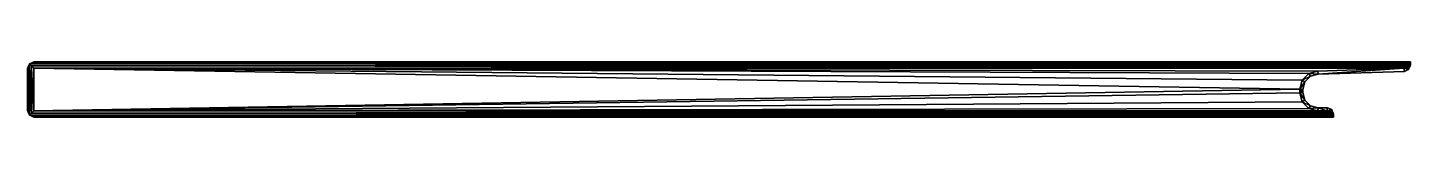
# Model space of a CAD drawing. Header units: centimetres. Extents: x -22.5 to 22.5, y -1.8 to 0.
import ezdxf

# ---------------------------------------------------------------- set-up
doc = ezdxf.new("R2010")
doc.units = ezdxf.units.CM
doc.header["$MEASUREMENT"] = 0
doc.layers.add('CAB_DOOR_FRAMES', color=32, linetype='Continuous')
doc.layers.add('CAB_DOORS', color=31, linetype='Continuous')

msp = doc.modelspace()

# ---------------------------------------------------------------- meshes
at = {"layer": 'CAB_DOOR_FRAMES'}
mesh = msp.add_polyface(dxfattribs=at)
corners = [(22.4, -0.088, 66.261), (22.4, -0.088, 0.039), (22.386, -0.123, 66.285), (22.386, -0.123, 0.015), (22.366, -0.172, 0.006), (22.366, -0.172, 66.294), (19.485, -0.3, 66.3), (22.285, -0.208, 66.3), (19.485, -0.3), (22.285, -0.208), (19.198, -0.377, 66.3), (19.198, -0.377), (22.304, -0.2, 66.3), (22.304, -0.2), (18.977, -0.598, 66.3), (18.977, -0.598), (18.9, -0.887, 66.3), (18.9, -0.887), (18.9, -1.013, 66.3), (18.9, -1.013), (18.977, -1.302, 66.3), (18.977, -1.302), (19.198, -1.523, 66.3), (19.198, -1.523), (19.487, -1.6, 66.3), (19.487, -1.6), (19.78, -1.6, 66.3), (19.78, -1.6), (22.4, -0.059, 66.241), (22.4, -0.059, 0.059), (22.4, -0.015, 0.123), (22.4, -0.015, 66.177), (22.4, 0, 0.2), (22.4, 0, 66.1), (19.865, -1.635, 0.007), (19.865, -1.635, 66.293), (19.882, -1.677, 66.285), (19.882, -1.677, 0.015), (19.9, -1.72, 0.044), (19.9, -1.72, 66.256), (19.9, -1.741, 66.241), (19.9, -1.741, 0.059), (19.9, -1.785, 0.123), (19.9, -1.785, 66.177), (19.9, -1.8, 0.2), (19.9, -1.8, 66.1), (22.5, -0.015, 66.177), (22.5, -0.059, 66.241), (22.5, -0.108, 66.274), (22.494, -0.123, 66.285), (22.463, -0.2, 66.3), (22.444, -0.246, 66.3), (22.308, -0.308, 66.3), (19.5, -0.4, 66.3), (19.25, -0.467, 66.3), (19.067, -0.65, 66.3), (19, -0.9, 66.3), (19, -1, 66.3), (19.067, -1.25, 66.3), (19.25, -1.433, 66.3), (19.5, -1.5, 66.3), (19.8, -1.5, 66.3), (19.941, -1.559, 66.3), (19.959, -1.6, 66.3), (19.99, -1.677, 66.285), (20, -1.7, 66.269), (20, -1.741, 66.241), (20, -1.785, 66.177), (20, -1.8, 66.1), (22.5, 0, 66.1), (22.5, -0.015, 0.123), (22.5, 0, 0.2), (19.959, -1.6), (19.99, -1.677, 0.015), (22.5, -0.059, 0.059), (22.5, -0.108, 0.026), (22.494, -0.123, 0.015), (22.463, -0.2), (20, -1.7, 0.031), (20, -1.741, 0.059), (20, -1.785, 0.123), (20, -1.8, 0.2), (22.444, -0.246), (22.308, -0.308), (19.5, -0.4), (19.25, -0.467), (19.067, -0.65), (19, -0.9), (19, -1), (19.067, -1.25), (19.25, -1.433), (19.5, -1.5), (19.8, -1.5), (19.941, -1.559)]
mesh.append_faces([[corners[k] for k in face] for face in [(8, 7, 9), (11, 6, 8), (15, 10, 11), (17, 14, 15), (19, 16, 17), (21, 18, 19), (23, 20, 21), (25, 22, 23), (27, 24, 25), (32, 31, 33), (27, 35, 26), (43, 44, 45), (46, 28, 47), (49, 0, 2), (50, 5, 12), (64, 35, 36), (66, 39, 40), (66, 43, 67), (67, 45, 68), (69, 31, 46), (70, 32, 71), (74, 30, 70), (80, 41, 79), (81, 42, 80), (81, 67, 68), (45, 81, 68), (82, 52, 83), (83, 53, 84), (84, 54, 85), (85, 55, 86), (86, 56, 87), (87, 57, 88), (88, 58, 89), (89, 59, 90), (90, 60, 91), (91, 61, 92), (92, 62, 93), (32, 69, 71), (46, 71, 69)]], dxfattribs={"vtx0": -1})
mesh.append_faces([[corners[k] for k in face] for face in [(4, 2, 3), (9, 12, 13), (1, 28, 29), (29, 28, 30), (38, 36, 37), (42, 40, 41), (47, 0, 48), (48, 0, 49), (49, 5, 50), (52, 7, 53), (57, 18, 58), (58, 20, 59), (26, 60, 24), (63, 35, 64), (64, 39, 65), (65, 39, 66), (76, 1, 75), (79, 38, 78), (75, 49, 76), (77, 50, 82), (78, 66, 79), (79, 66, 80), (93, 63, 72), (70, 47, 74), (13, 82, 9), (8, 84, 11), (11, 85, 15), (88, 17, 87), (19, 89, 21), (25, 91, 27)]], dxfattribs={"vtx0": -1, "vtx1": -1})
mesh.append_faces([[corners[k] for k in face] for face in [(2, 1, 3), (12, 4, 13), (30, 28, 31), (36, 34, 37), (40, 38, 41), (42, 43, 40), (51, 12, 7), (53, 6, 10), (54, 10, 14), (55, 14, 16), (56, 16, 18), (59, 20, 22), (60, 22, 24), (26, 61, 60), (26, 62, 61), (34, 72, 73), (1, 74, 75), (4, 76, 77), (38, 73, 78), (76, 49, 50), (80, 66, 67), (64, 78, 73), (63, 73, 72), (47, 75, 74), (70, 46, 47), (9, 83, 84), (15, 85, 86), (17, 86, 87), (88, 19, 17), (21, 89, 90), (23, 90, 91), (27, 92, 93)]], dxfattribs={"vtx0": -1, "vtx2": -1})
mesh.append_faces([[corners[k] for k in face] for face in [(0, 1, 2), (6, 7, 8), (10, 6, 11), (5, 4, 12), (14, 10, 15), (16, 14, 17), (18, 16, 19), (20, 18, 21), (22, 20, 23), (24, 22, 25), (26, 24, 27), (0, 28, 1), (34, 35, 27), (35, 34, 36), (39, 38, 40), (31, 28, 46), (28, 0, 47), (2, 5, 49), (50, 12, 51), (26, 35, 63), (36, 39, 64), (40, 43, 66), (43, 45, 67), (33, 31, 69), (30, 32, 70), (27, 72, 34), (37, 34, 73), (29, 30, 74), (29, 74, 1), (3, 76, 4), (13, 4, 77), (37, 73, 38), (42, 41, 80), (44, 42, 81), (48, 49, 75), (65, 66, 78), (44, 81, 45), (51, 52, 82), (52, 53, 83), (53, 54, 84), (54, 55, 85), (55, 56, 86), (56, 57, 87), (57, 58, 88), (58, 59, 89), (59, 60, 90), (60, 61, 91), (61, 62, 92), (65, 78, 64), (33, 69, 32), (48, 75, 47), (72, 27, 93)]], dxfattribs={"vtx1": -1})
mesh.append_faces([[corners[k] for k in face] for face in [(32, 30, 31), (42, 44, 43), (52, 51, 7), (7, 6, 53), (57, 56, 18), (18, 20, 58), (60, 59, 22), (56, 55, 16), (55, 54, 14), (54, 53, 10), (77, 76, 50), (81, 80, 67), (63, 64, 73), (70, 71, 46), (82, 83, 9), (8, 9, 84), (84, 85, 11), (88, 89, 19), (25, 23, 91), (91, 92, 27), (23, 21, 90), (17, 15, 86)]], dxfattribs={"vtx1": -1, "vtx2": -1})
mesh.append_faces([[corners[k] for k in face] for face in [(4, 5, 2), (9, 7, 12), (38, 39, 36), (26, 63, 62), (76, 3, 1), (79, 41, 38), (50, 51, 82), (93, 62, 63), (13, 77, 82)]], dxfattribs={"vtx2": -1})
at = {"layer": 'CAB_DOORS', "color": 31}
mesh = msp.add_polyface(dxfattribs=at)
corners = [(19.9, -1.72, 66.256), (19.9, -1.72, 0.044), (19.882, -1.677, 66.285), (19.882, -1.677, 0.015), (19.865, -1.635, 0.007), (19.865, -1.635, 66.293), (19.487, -1.6, 66.3), (19.78, -1.6, 66.3), (19.487, -1.6), (19.78, -1.6), (19.198, -1.523, 66.3), (19.198, -1.523), (18.977, -1.302, 66.3), (18.977, -1.302), (18.9, -1.013, 66.3), (18.9, -1.013), (18.9, -0.887, 66.3), (18.9, -0.887), (18.977, -0.598, 66.3), (18.977, -0.598), (19.198, -0.377, 66.3), (19.198, -0.377), (19.485, -0.3, 66.3), (19.485, -0.3), (22.285, -0.208, 66.3), (22.285, -0.208), (22.304, -0.2, 66.3), (22.304, -0.2), (22.366, -0.172, 0.006), (22.366, -0.172, 66.294), (22.386, -0.123, 66.285), (22.386, -0.123, 0.015), (22.4, -0.088, 0.039), (22.4, -0.088, 66.261), (22.4, -0.059, 66.241), (22.4, -0.059, 0.059), (22.4, -0.015, 0.123), (22.4, -0.015, 66.177), (22.4, 0, 0.2), (22.4, 0, 66.1), (19.9, -1.741, 66.241), (19.9, -1.741, 0.059), (19.9, -1.785, 0.123), (19.9, -1.785, 66.177), (19.9, -1.8, 0.2), (19.9, -1.8, 66.1), (-22.3, -1.8, 66.1), (-22.337, -1.785, 66.177), (-22.441, -1.741, 66.241), (-22.377, -1.677, 66.285), (-22.3, -1.6, 66.3), (-22.3, -0.2, 66.3), (-22.377, -0.123, 66.285), (-22.441, -0.059, 66.241), (-22.337, -0.015, 66.177), (-22.3, 0, 66.1), (-22.3, 0, 0.2), (-22.485, -0.163, 66.177), (-22.485, -1.637, 66.177), (-22.5, -0.2, 66.1), (-22.5, -1.6, 66.1), (-22.337, -0.015, 0.123), (-22.377, -1.677, 0.015), (-22.3, -1.6), (-22.441, -0.059, 0.059), (-22.485, -0.163, 0.123), (-22.485, -1.637, 0.123), (-22.5, -0.2, 0.2), (-22.5, -1.6, 0.2), (-22.441, -1.741, 0.059), (-22.377, -0.123, 0.015), (-22.3, -0.2), (-22.337, -1.785, 0.123), (-22.3, -1.8, 0.2)]
mesh.append_faces([[corners[k] for k in face] for face in [(8, 7, 9), (9, 5, 4), (10, 8, 11), (13, 10, 11), (15, 12, 13), (17, 14, 15), (19, 16, 17), (21, 18, 19), (23, 20, 21), (25, 22, 23), (37, 38, 39), (44, 43, 45), (46, 43, 47), (47, 40, 48), (49, 0, 2), (6, 5, 7), (26, 22, 24), (52, 29, 30), (53, 33, 34), (53, 37, 54), (54, 39, 55), (39, 56, 55), (51, 49, 50), (52, 48, 49), (48, 57, 58), (58, 59, 60), (56, 36, 61), (61, 35, 64), (67, 66, 68), (65, 69, 66), (69, 42, 72), (72, 44, 73), (62, 71, 63), (69, 70, 62), (44, 46, 73), (69, 47, 48), (68, 59, 67)]], dxfattribs={"vtx0": -1, "color": 31})
mesh.append_faces([[corners[k] for k in face] for face in [(4, 2, 3), (28, 26, 27), (32, 30, 31), (36, 34, 35), (1, 40, 41), (41, 40, 42), (48, 0, 49), (49, 5, 50), (50, 5, 6), (14, 50, 12), (50, 16, 51), (20, 51, 18), (51, 22, 26), (51, 29, 52), (52, 33, 53), (8, 4, 63), (73, 47, 72), (72, 47, 69), (69, 58, 66), (67, 57, 65), (64, 54, 61), (11, 63, 13), (13, 63, 15), (15, 63, 17), (19, 71, 21), (21, 71, 23)]], dxfattribs={"vtx0": -1, "vtx1": -1, "color": 31})
mesh.append_faces([[corners[k] for k in face] for face in [(2, 1, 3), (26, 25, 27), (30, 28, 31), (34, 32, 35), (36, 37, 34), (42, 40, 43), (50, 10, 12), (51, 16, 18), (4, 62, 63), (32, 70, 64), (28, 71, 70), (1, 69, 62), (58, 68, 66), (57, 64, 65), (54, 56, 61), (17, 63, 71), (23, 71, 27)]], dxfattribs={"vtx0": -1, "vtx2": -1, "color": 31})
mesh.append_faces([[corners[k] for k in face] for face in [(0, 1, 2), (6, 7, 8), (7, 5, 9), (6, 8, 10), (12, 10, 13), (14, 12, 15), (16, 14, 17), (18, 16, 19), (20, 18, 21), (22, 20, 23), (24, 22, 25), (24, 25, 26), (29, 28, 30), (33, 32, 34), (0, 40, 1), (45, 43, 46), (43, 40, 47), (40, 0, 48), (2, 5, 49), (6, 10, 50), (26, 29, 51), (30, 33, 52), (34, 37, 53), (37, 39, 54), (38, 56, 39), (52, 49, 51), (53, 48, 52), (53, 57, 48), (57, 59, 58), (38, 36, 56), (3, 62, 4), (36, 35, 61), (65, 66, 67), (64, 69, 65), (31, 70, 32), (35, 32, 64), (27, 71, 28), (31, 28, 70), (41, 69, 1), (3, 1, 62), (41, 42, 69), (42, 44, 72), (70, 71, 62), (64, 70, 69), (45, 46, 44), (46, 47, 73), (60, 68, 58), (60, 59, 68), (53, 64, 57), (55, 56, 54), (8, 63, 11), (25, 23, 27)]], dxfattribs={"vtx1": -1, "color": 31})
mesh.append_faces([[corners[k] for k in face] for face in [(36, 38, 37), (44, 42, 43), (14, 16, 50), (20, 22, 51), (19, 17, 71)]], dxfattribs={"vtx1": -1, "vtx2": -1, "color": 31})
mesh.append_faces([[corners[k] for k in face] for face in [(4, 5, 2), (28, 29, 26), (32, 33, 30), (8, 9, 4), (69, 48, 58), (67, 59, 57), (64, 53, 54)]], dxfattribs={"vtx2": -1, "color": 31})

doc.saveas('drawing.dxf')
